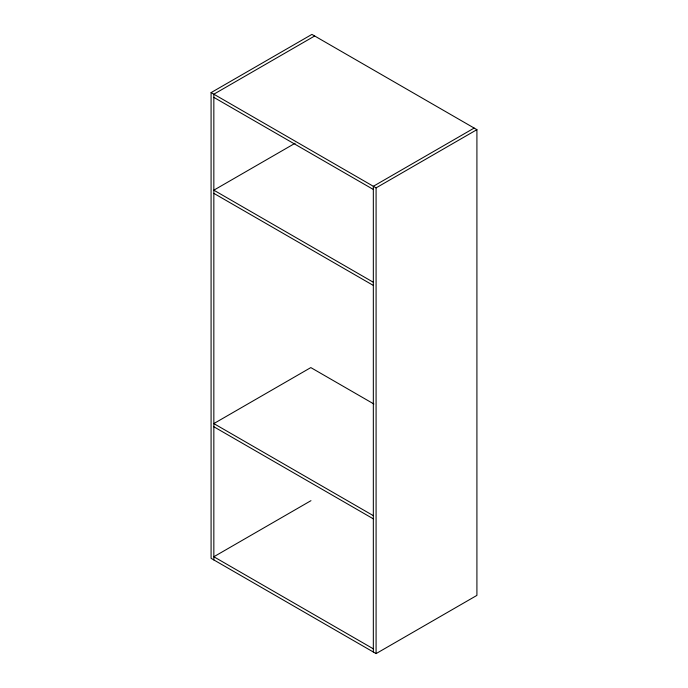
<?xml version="1.0" encoding="UTF-8"?>
<svg xmlns="http://www.w3.org/2000/svg" width="688" height="688" viewBox="0 0 688 688"><rect width="100%" height="100%" fill="white"/><g stroke="black" fill="none" stroke-linecap="round" stroke-linejoin="round"><path stroke-width="1.03" d="M211.087 92.613L311.913 34.4L476.913 129.662L476.913 595.387L376.087 653.6L211.087 558.338L211.087 92.613L376.087 187.876L476.913 129.662M314.665 35.991L213.839 94.204L213.839 559.929M295.118 143.25L213.839 190.172L373.335 282.261M474.161 128.071L373.335 186.285L373.335 652.009M310.967 500.675L213.839 556.755L373.335 648.836M213.839 97.378L373.335 189.467M213.839 193.354L373.335 285.434M373.876 403.994L310.821 367.59L213.839 423.584L373.335 515.665M213.839 426.758L373.335 518.847M376.087 187.876L376.087 653.6"/></g></svg>
